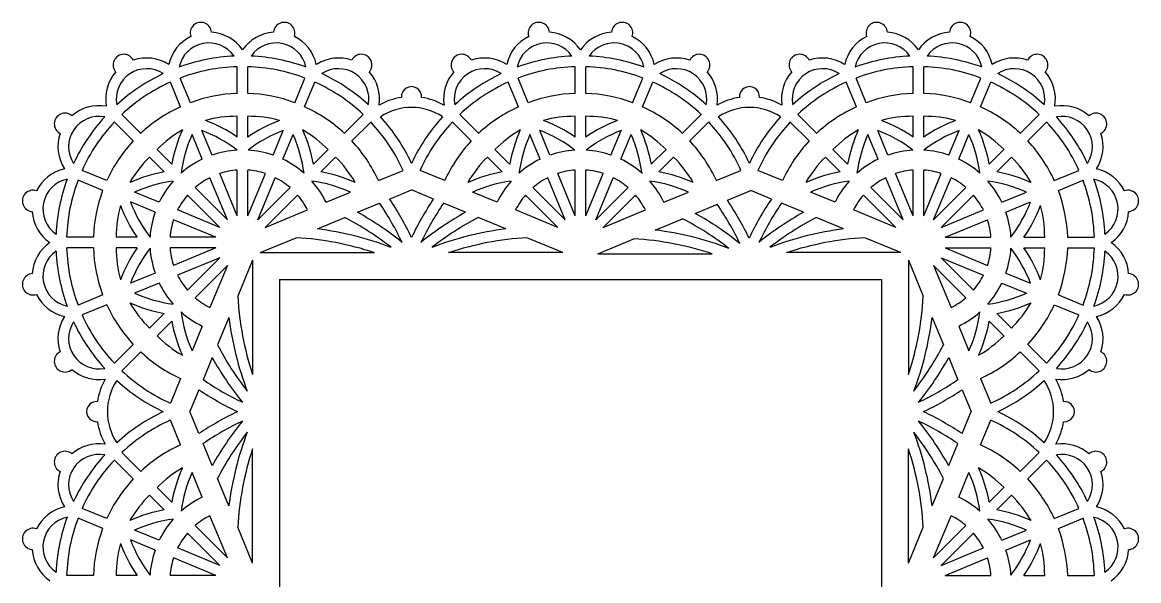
# Model space of a CAD drawing. Extents: x 157 to 457, y 64 to 252.
# Drawn here: x 269 to 457.4, y 157.9 to 252.1 of the extents above; entities that cross this region are included whole.
import ezdxf

# ---------------------------------------------------------------- set-up
doc = ezdxf.new("R2010")
doc.units = 0
doc.layers.get('0').update_dxf_attribs({"linetype": 'CONTINUOUS'})

msp = doc.modelspace()

# ---------------------------------------------------------------- linework, layer by layer
for p, q in [((305.23, 240.08), (305.23, 244.58)), ((307.03, 240.08), (307.03, 244.58)), ((362.26, 240.08), (362.26, 244.58)), ((364.06, 240.08), (364.06, 244.58)), ((419.29, 240.08), (419.29, 244.58)), ((421.09, 240.08), (421.09, 244.58)), ((295.66, 237.82), (293.94, 241.98)), ((297.32, 238.51), (295.6, 242.67)), ((314.93, 238.51), (316.65, 242.67)), ((316.6, 237.82), (318.32, 241.98)), ((352.69, 237.82), (350.97, 241.98)), ((354.35, 238.51), (352.63, 242.67)), ((371.96, 238.51), (373.69, 242.67)), ((373.63, 237.82), (375.35, 241.98)), ((409.72, 237.82), (408, 241.98)), ((411.38, 238.51), (409.66, 242.67)), ((428.99, 238.51), (430.72, 242.67)), ((430.66, 237.82), (432.38, 241.98)), ((288.96, 233.34), (285.78, 236.53)), ((305.23, 232.71), (305.23, 236.21)), ((307.03, 232.71), (307.03, 236.21)), ((323.3, 233.34), (326.48, 236.53)), ((345.99, 233.34), (342.81, 236.53)), ((362.26, 232.71), (362.26, 236.21)), ((364.06, 232.71), (364.06, 236.21)), ((380.33, 233.34), (383.51, 236.53)), ((403.02, 233.34), (399.84, 236.53)), ((419.29, 232.71), (419.29, 236.21)), ((421.09, 232.71), (421.09, 236.21)), ((437.36, 233.34), (440.54, 236.53)), ((287.68, 232.07), (284.5, 235.25)), ((300.98, 229.67), (299.26, 233.83)), ((311.27, 229.67), (312.99, 233.83)), ((324.57, 232.07), (327.75, 235.25)), ((344.72, 232.07), (341.53, 235.25)), ((358.01, 229.67), (356.29, 233.83)), ((368.3, 229.67), (370.02, 233.83)), ((381.6, 232.07), (384.78, 235.25)), ((401.75, 232.07), (398.56, 235.25)), ((415.04, 229.67), (413.32, 233.83)), ((425.33, 229.67), (427.05, 233.83)), ((438.63, 232.07), (441.81, 235.25)), ((299.32, 228.98), (297.6, 233.14)), ((312.93, 228.98), (314.66, 233.14)), ((356.35, 228.98), (354.63, 233.14)), ((369.97, 228.98), (371.69, 233.14)), ((413.38, 228.98), (411.66, 233.14)), ((427, 228.98), (428.72, 233.14)), ((294.17, 228.13), (291.69, 230.61)), ((318.08, 228.13), (320.56, 230.61)), ((351.2, 228.13), (348.72, 230.61)), ((375.11, 228.13), (377.59, 230.61)), ((408.23, 228.13), (405.75, 230.61)), ((432.14, 228.13), (434.62, 230.61)), ((292.9, 226.86), (290.42, 229.34)), ((319.35, 226.86), (321.83, 229.34)), ((349.93, 226.86), (347.45, 229.34)), ((376.39, 226.86), (378.86, 229.34)), ((406.96, 226.86), (404.48, 229.34)), ((433.42, 226.86), (435.89, 229.34)), ((283.21, 225.37), (279.05, 227.09)), ((305.23, 219.43), (302.28, 226.55)), ((305.23, 219.43), (305.23, 227.14)), ((307.03, 219.43), (307.03, 227.14)), ((307.03, 219.43), (309.98, 226.55)), ((329.05, 225.37), (333.21, 227.09)), ((340.24, 225.37), (336.08, 227.09)), ((362.26, 219.43), (359.31, 226.55)), ((362.26, 219.43), (362.26, 227.14)), ((364.06, 219.43), (364.06, 227.14)), ((364.06, 219.43), (367.01, 226.55)), ((386.08, 225.37), (390.24, 227.09)), ((397.27, 225.37), (393.11, 227.09)), ((419.29, 219.43), (416.34, 226.55)), ((419.29, 219.43), (419.29, 227.14)), ((421.09, 219.43), (421.09, 227.14)), ((421.09, 219.43), (424.04, 226.55)), ((443.11, 225.37), (447.27, 227.09)), ((282.52, 223.71), (278.36, 225.43)), ((303.56, 218.74), (298.11, 224.19)), ((303.56, 218.74), (300.61, 225.86)), ((308.69, 218.74), (311.64, 225.86)), ((308.69, 218.74), (314.14, 224.19)), ((360.59, 218.74), (355.14, 224.19)), ((360.59, 218.74), (357.64, 225.86)), ((365.72, 218.74), (368.67, 225.86)), ((365.72, 218.74), (371.18, 224.19)), ((417.63, 218.74), (412.17, 224.19)), ((417.63, 218.74), (414.67, 225.86)), ((422.75, 218.74), (425.7, 225.86)), ((422.75, 218.74), (428.21, 224.19)), ((443.8, 223.71), (447.96, 225.43)), ((292.05, 221.71), (287.89, 223.43)), ((302.29, 217.47), (296.84, 222.92)), ((309.96, 217.47), (315.42, 222.92)), ((320.21, 221.71), (324.36, 223.43)), ((330.94, 222.26), (334.64, 223.79)), ((338.34, 222.26), (334.64, 223.79)), ((349.08, 221.71), (344.92, 223.43)), ((359.32, 217.47), (353.87, 222.92)), ((366.99, 217.47), (372.45, 222.92)), ((377.24, 221.71), (381.4, 223.43)), ((387.94, 222.07), (391.88, 223.7)), ((395.37, 222.26), (391.88, 223.7)), ((406.11, 221.71), (401.95, 223.43)), ((416.35, 217.47), (410.9, 222.92)), ((424.02, 217.47), (429.48, 222.92)), ((434.27, 221.71), (438.43, 223.43)), ((291.36, 220.05), (287.2, 221.77)), ((325.53, 220.02), (329.25, 221.56)), ((343.75, 220.02), (340.04, 221.56)), ((382.53, 219.83), (386.25, 221.37)), ((400.78, 220.02), (397.07, 221.56)), ((434.96, 220.05), (439.11, 221.77)), ((301.6, 215.8), (294.48, 218.75)), ((302.29, 217.47), (295.17, 220.42)), ((309.96, 217.47), (317.09, 220.42)), ((318.76, 217.21), (323.39, 219.13)), ((350.53, 217.21), (345.9, 219.13)), ((359.32, 217.47), (352.2, 220.42)), ((366.99, 217.47), (374.12, 220.42)), ((375.76, 217.03), (380.39, 218.94)), ((407.56, 217.21), (402.93, 219.13)), ((416.35, 217.47), (409.23, 220.42)), ((424.02, 217.47), (431.15, 220.42)), ((424.71, 215.8), (431.84, 218.75)), ((280.95, 215.8), (276.45, 215.8)), ((288.32, 215.8), (284.82, 215.8)), ((301.6, 215.8), (293.89, 215.8)), ((309.09, 213.21), (315.16, 215.72)), ((360.19, 213.21), (354.12, 215.72)), ((366.09, 213.02), (372.16, 215.54)), ((417.22, 213.21), (411.15, 215.72)), ((424.71, 215.8), (432.43, 215.8)), ((437.99, 215.8), (441.5, 215.8)), ((445.37, 215.8), (449.87, 215.8)), ((280.95, 214), (276.45, 214)), ((288.32, 214), (284.82, 214)), ((301.6, 214), (293.89, 214)), ((301.6, 214), (294.48, 211.05)), ((309.09, 213.21), (328.38, 213.21)), ((360.19, 213.21), (340.9, 213.21)), ((366.09, 213.02), (385.38, 213.02)), ((417.22, 213.21), (397.93, 213.21)), ((424.71, 214), (431.84, 211.05)), ((424.71, 214), (432.43, 214)), ((437.99, 214), (441.5, 214)), ((445.37, 214), (449.87, 214)), ((302.29, 212.34), (295.17, 209.39)), ((302.29, 212.34), (296.84, 206.88)), ((303.56, 211.07), (298.11, 205.61)), ((303.56, 211.07), (300.61, 203.94)), ((307.82, 211.94), (305.31, 205.87)), ((307.82, 211.94), (307.82, 192.65)), ((418.49, 211.94), (418.49, 192.65)), ((418.49, 211.94), (421.01, 205.87)), ((422.75, 211.07), (428.21, 205.61)), ((422.75, 211.07), (425.7, 203.94)), ((424.02, 212.34), (431.15, 209.39)), ((424.02, 212.34), (429.48, 206.88)), ((291.36, 209.76), (287.2, 208.04)), ((434.96, 209.76), (439.11, 208.04)), ((292.05, 208.09), (287.89, 206.37)), ((312.34, 208.69), (413.98, 208.69)), ((312.34, 208.69), (312.34, 107.05)), ((413.98, 208.69), (413.98, 107.05)), ((434.27, 208.09), (438.43, 206.37)), ((282.52, 206.1), (278.36, 204.37)), ((443.8, 206.1), (447.96, 204.37)), ((283.21, 204.43), (279.05, 202.71)), ((443.11, 204.43), (447.27, 202.71)), ((292.9, 202.95), (290.42, 200.47)), ((294.17, 201.67), (291.69, 199.2)), ((303.82, 202.27), (301.9, 197.64)), ((422.5, 202.27), (424.41, 197.64)), ((432.14, 201.67), (434.62, 199.2)), ((433.42, 202.95), (435.89, 200.47)), ((299.32, 200.82), (297.6, 196.66)), ((427, 200.82), (428.72, 196.66)), ((287.68, 197.73), (284.5, 194.55)), ((288.96, 196.46), (285.78, 193.28)), ((437.36, 196.46), (440.54, 193.28)), ((438.63, 197.73), (441.81, 194.55)), ((301.01, 195.5), (299.47, 191.78)), ((425.3, 195.5), (426.84, 191.78)), ((295.66, 191.98), (293.94, 187.82)), ((430.66, 191.98), (432.38, 187.82)), ((298.77, 190.09), (297.24, 186.39)), ((427.54, 190.09), (429.08, 186.39)), ((295.66, 180.79), (293.94, 184.95)), ((298.77, 182.69), (297.24, 186.39)), ((427.54, 182.69), (429.08, 186.39)), ((430.66, 180.79), (432.38, 184.95)), ((301.01, 177.28), (299.47, 180.99)), ((425.3, 177.28), (426.84, 180.99)), ((288.96, 176.31), (285.78, 179.5)), ((307.82, 160.84), (307.82, 180.13)), ((418.49, 160.84), (418.49, 180.13)), ((437.36, 176.31), (440.54, 179.5)), ((287.68, 175.04), (284.5, 178.22)), ((438.63, 175.04), (441.81, 178.22)), ((299.32, 171.95), (297.6, 176.11)), ((427, 171.95), (428.72, 176.11)), ((294.17, 171.1), (291.69, 173.58)), ((303.82, 170.5), (301.9, 175.13)), ((422.5, 170.5), (424.41, 175.13)), ((432.14, 171.1), (434.62, 173.58)), ((292.9, 169.83), (290.42, 172.31)), ((433.42, 169.83), (435.89, 172.31)), ((283.21, 168.34), (279.05, 170.06)), ((443.11, 168.34), (447.27, 170.06)), ((282.52, 166.68), (278.36, 168.4)), ((303.56, 161.71), (300.61, 168.83)), ((422.75, 161.71), (425.7, 168.83)), ((443.8, 166.68), (447.96, 168.4)), ((292.05, 164.68), (287.89, 166.4)), ((302.29, 160.43), (296.84, 165.89)), ((303.56, 161.71), (298.11, 167.16)), ((307.82, 160.84), (305.31, 166.91)), ((418.49, 160.84), (421.01, 166.91)), ((422.75, 161.71), (428.21, 167.16)), ((424.02, 160.43), (429.48, 165.89)), ((434.27, 164.68), (438.43, 166.4)), ((291.36, 163.02), (287.2, 164.74)), ((434.96, 163.02), (439.11, 164.74)), ((302.29, 160.43), (295.17, 163.39)), ((424.02, 160.43), (431.15, 163.39)), ((301.6, 158.77), (294.48, 161.72)), ((424.71, 158.77), (431.84, 161.72)), ((280.95, 158.77), (276.45, 158.77)), ((288.32, 158.77), (284.82, 158.77)), ((301.6, 158.77), (293.89, 158.77)), ((424.71, 158.77), (432.43, 158.77)), ((437.99, 158.77), (441.5, 158.77)), ((445.37, 158.77), (449.87, 158.77))]:
    msp.add_line(p, q)
for centre, radius, start, end in [((299.09, 250.27), 1.8, 3.7921, 198.7079), ((313.16, 250.27), 1.8, 341.2921, 176.2079), ((356.12, 250.27), 1.8, 3.7921, 198.7079), ((370.19, 250.27), 1.8, 341.2921, 176.2079), ((413.15, 250.27), 1.8, 3.7921, 198.7079), ((427.22, 250.27), 1.8, 341.2921, 176.2079), ((300.45, 243.47), 6.93, 116.1658, 167.5311), ((300.45, 243.47), 6.93, 34.9689, 86.3342), ((311.81, 243.47), 6.93, 93.6658, 145.0311), ((311.81, 243.47), 6.93, 12.4689, 63.8342), ((357.48, 243.47), 6.93, 116.1658, 167.5311), ((357.48, 243.47), 6.93, 34.9689, 86.3342), ((368.84, 243.47), 6.93, 93.6658, 145.0311), ((368.84, 243.47), 6.93, 12.4689, 63.8342), ((414.51, 243.47), 6.93, 116.1658, 167.5311), ((414.51, 243.47), 6.93, 34.9689, 86.3342), ((425.87, 243.47), 6.93, 93.6658, 145.0311), ((425.87, 243.47), 6.93, 12.4689, 63.8342), ((300.45, 243.47), 5.13, 34.3548, 168.1452), ((311.81, 243.47), 5.13, 11.8548, 145.6452), ((357.48, 243.47), 5.13, 34.3548, 168.1452), ((368.84, 243.47), 5.13, 11.8548, 145.6452), ((414.51, 243.47), 5.13, 34.3548, 168.1452), ((425.87, 243.47), 5.13, 11.8548, 145.6452), ((286.09, 244.88), 1.8, 26.2921, 221.2079), ((289.95, 239.12), 6.93, 57.4689, 108.8342), ((306.13, 214.9), 31.5, 92.6273, 109.8727), ((306.13, 214.9), 31.5, 70.1273, 87.3727), ((322.31, 239.12), 6.93, 71.1658, 122.5311), ((326.16, 244.88), 1.8, 318.7921, 153.7079), ((343.12, 244.88), 1.8, 26.2921, 221.2079), ((346.98, 239.12), 6.93, 57.4689, 108.8342), ((363.16, 214.9), 31.5, 92.6273, 109.8727), ((363.16, 214.9), 31.5, 70.1273, 87.3727), ((379.34, 239.12), 6.93, 71.1658, 122.5311), ((383.19, 244.88), 1.8, 318.7921, 153.7079), ((400.15, 244.88), 1.8, 26.2921, 221.2079), ((404.01, 239.12), 6.93, 57.4689, 108.8342), ((420.19, 214.9), 31.5, 92.6273, 109.8727), ((420.19, 214.9), 31.5, 70.1273, 87.3727), ((436.37, 239.12), 6.93, 71.1658, 122.5311), ((440.22, 244.88), 1.8, 318.7921, 153.7079), ((289.95, 239.12), 6.93, 138.6658, 190.0311), ((289.95, 239.12), 5.13, 56.8548, 190.6452), ((306.13, 214.9), 31.5, 115.1273, 132.3727), ((306.13, 214.9), 29.7, 91.7367, 110.7633), ((306.13, 214.9), 29.7, 69.2367, 88.2633), ((322.31, 239.12), 5.13, 349.3548, 123.1452), ((306.13, 214.9), 31.5, 47.6273, 64.8727), ((322.31, 239.12), 6.93, 351.5237, 41.3342), ((346.98, 239.12), 6.93, 138.6658, 188.4763), ((346.98, 239.12), 5.13, 56.8548, 190.6452), ((363.16, 214.9), 31.5, 115.1273, 132.3727), ((363.16, 214.9), 29.7, 91.7367, 110.7633), ((363.16, 214.9), 29.7, 69.2367, 88.2633), ((379.34, 239.12), 5.13, 349.3548, 123.1452), ((363.16, 214.9), 31.5, 47.6273, 64.8727), ((379.34, 239.12), 6.93, 351.5237, 41.3342), ((404.01, 239.12), 6.93, 138.6658, 188.4763), ((404.01, 239.12), 5.13, 56.8548, 190.6452), ((420.19, 214.9), 31.5, 115.1273, 132.3727), ((420.19, 214.9), 29.7, 91.7367, 110.7633), ((420.19, 214.9), 29.7, 69.2367, 88.2633), ((436.37, 239.12), 5.13, 349.3548, 123.1452), ((420.19, 214.9), 31.5, 47.6273, 64.8727), ((436.37, 239.12), 6.93, 349.9689, 41.3342), ((306.13, 214.9), 29.7, 114.2367, 133.2633), ((306.13, 214.9), 29.7, 46.7367, 65.7633), ((334.64, 239.52), 1.7, 355.6646, 184.3354), ((363.16, 214.9), 29.7, 114.2367, 133.2633), ((363.16, 214.9), 29.7, 46.7367, 65.7633), ((391.67, 239.52), 1.7, 355.6646, 184.3354), ((420.19, 214.9), 29.7, 114.2367, 133.2633), ((420.19, 214.9), 29.7, 46.7367, 65.7633), ((306.13, 214.9), 25.2, 92.0469, 110.4531), ((306.13, 214.9), 25.2, 69.5469, 87.9531), ((334.64, 228.28), 11.24, 98.6708, 119.1444), ((334.64, 228.28), 11.24, 60.8556, 81.3292), ((363.16, 214.9), 25.2, 92.0469, 110.4531), ((363.16, 214.9), 25.2, 69.5469, 87.9531), ((391.67, 228.28), 11.24, 98.6708, 119.1444), ((391.67, 228.28), 11.24, 60.8556, 81.3292), ((420.19, 214.9), 25.2, 92.0469, 110.4531), ((420.19, 214.9), 25.2, 69.5469, 87.9531), ((281.91, 231.08), 6.93, 79.9689, 131.3342), ((306.13, 214.9), 25.2, 114.5469, 132.9531), ((306.13, 214.9), 25.2, 47.0469, 65.4531), ((334.64, 228.28), 9.44, 56.25, 123.75), ((363.16, 214.9), 25.2, 114.5469, 132.9531), ((363.16, 214.9), 25.2, 47.0469, 65.4531), ((391.67, 228.28), 9.44, 56.25, 123.75), ((420.19, 214.9), 25.2, 114.5469, 132.9531), ((420.19, 214.9), 25.2, 47.0469, 65.4531), ((444.41, 231.08), 6.93, 48.6658, 100.0311), ((276.15, 234.94), 1.8, 48.7921, 243.7079), ((281.91, 231.08), 5.13, 79.3548, 213.1452), ((306.13, 214.9), 31.5, 137.6273, 154.8727), ((305.3, 214.56), 21.66, 90.1812, 104.5129), ((290.41, 211.01), 26.28, 55.6734, 68.9005), ((306.96, 214.56), 21.66, 75.4871, 89.8188), ((321.85, 211.01), 26.28, 111.0995, 124.3266), ((306.13, 214.9), 31.5, 25.1273, 42.3727), ((363.16, 214.9), 31.5, 137.6273, 154.8727), ((362.33, 214.56), 21.66, 90.1812, 104.5129), ((347.44, 211.01), 26.28, 55.6734, 68.9005), ((363.99, 214.56), 21.66, 75.4871, 89.8188), ((378.88, 211.01), 26.28, 111.0995, 124.3266), ((363.16, 214.9), 31.5, 25.1273, 42.3727), ((420.19, 214.9), 31.5, 137.6273, 154.8727), ((419.36, 214.56), 21.66, 90.1812, 104.5129), ((404.47, 211.01), 26.28, 55.6734, 68.9005), ((421.02, 214.56), 21.66, 75.4871, 89.8188), ((435.91, 211.01), 26.28, 111.0995, 124.3266), ((444.41, 231.08), 5.13, 326.8548, 100.6452), ((420.19, 214.9), 31.5, 25.1273, 42.3727), ((450.17, 234.94), 1.8, 296.2921, 131.2079), ((306.13, 214.9), 29.7, 136.7367, 155.7633), ((306.96, 215.25), 21.66, 120.4871, 134.8188), ((320, 223.26), 26.28, 156.0995, 169.3266), ((290.41, 211.01), 24.48, 52.8031, 68.7967), ((321.85, 211.01), 24.48, 111.2033, 127.1969), ((305.3, 215.25), 21.66, 45.1812, 59.5129), ((292.26, 223.26), 26.28, 10.6734, 23.9005), ((306.13, 214.9), 29.7, 24.2367, 43.2633), ((363.16, 214.9), 29.7, 136.7367, 155.7633), ((363.99, 215.25), 21.66, 120.4871, 134.8188), ((377.03, 223.26), 26.28, 156.0995, 169.3266), ((347.44, 211.01), 24.48, 52.8413, 68.7967), ((378.88, 211.01), 24.48, 111.1376, 127.1587), ((349.29, 223.26), 26.28, 10.6734, 23.9005), ((362.33, 215.25), 21.66, 45.1812, 59.5129), ((363.16, 214.9), 29.7, 24.2367, 43.2633), ((420.19, 214.9), 29.7, 136.7367, 155.7633), ((421.02, 215.25), 21.66, 120.4871, 134.8188), ((434.06, 223.26), 26.28, 156.0995, 169.3266), ((404.47, 211.01), 24.48, 52.8031, 68.7967), ((435.91, 211.01), 24.48, 111.2033, 127.1969), ((419.36, 215.25), 21.66, 45.1812, 59.5129), ((406.32, 223.26), 26.28, 10.6734, 23.9005), ((420.19, 214.9), 29.7, 24.2367, 43.2633), ((281.91, 231.08), 6.93, 161.1658, 212.5311), ((306.13, 214.9), 25.2, 137.0469, 155.4531), ((320, 223.26), 24.48, 156.2033, 172.1587), ((292.26, 223.26), 24.48, 7.8413, 23.7967), ((306.13, 214.9), 25.2, 24.5469, 42.9531), ((363.16, 214.9), 25.2, 137.0469, 155.4531), ((377.03, 223.26), 24.48, 156.2033, 172.1587), ((349.29, 223.26), 24.48, 7.8031, 23.7967), ((363.16, 214.9), 25.2, 24.5469, 42.9531), ((420.19, 214.9), 25.2, 137.0469, 155.4531), ((434.06, 223.26), 24.48, 156.2033, 172.1587), ((406.32, 223.26), 24.48, 7.8413, 23.7967), ((420.19, 214.9), 25.2, 24.5469, 42.9531), ((444.41, 231.08), 6.93, 327.4689, 18.8342), ((306.13, 214.9), 15.64, 93.42, 109.2013), ((306.13, 214.9), 15.64, 70.7987, 86.58), ((363.16, 214.9), 15.64, 93.42, 109.2013), ((363.16, 214.9), 15.64, 70.7987, 86.58), ((420.19, 214.9), 15.64, 93.42, 109.2013), ((420.19, 214.9), 15.64, 70.7987, 86.58), ((305.78, 214.07), 21.66, 135.1812, 149.5129), ((306.13, 214.9), 15.64, 115.7987, 131.58), ((306.13, 214.9), 15.64, 48.42, 64.2013), ((306.47, 214.07), 21.66, 30.4871, 44.8188), ((362.81, 214.07), 21.66, 135.1812, 149.5129), ((363.16, 214.9), 15.64, 115.7987, 131.58), ((363.16, 214.9), 15.64, 48.42, 64.2013), ((363.5, 214.07), 21.66, 30.4871, 44.8188), ((419.84, 214.07), 21.66, 135.1812, 149.5129), ((420.19, 214.9), 15.64, 115.7987, 131.58), ((420.19, 214.9), 15.64, 48.42, 64.2013), ((420.53, 214.07), 21.66, 30.4871, 44.8188), ((277.56, 220.58), 6.93, 102.4689, 153.8342), ((297.77, 201.03), 26.28, 100.6734, 113.9005), ((306.13, 214.9), 12.27, 94.206, 108.294), ((306.13, 214.9), 12.27, 71.706, 85.794), ((314.49, 201.03), 26.28, 66.0995, 79.3266), ((354.8, 201.03), 26.28, 100.6734, 113.9005), ((363.16, 214.9), 12.27, 94.206, 108.294), ((363.16, 214.9), 12.27, 71.706, 85.794), ((371.52, 201.03), 26.28, 66.0995, 79.3266), ((411.83, 201.03), 26.28, 100.6734, 113.9005), ((420.19, 214.9), 12.27, 94.206, 108.294), ((420.19, 214.9), 12.27, 71.706, 85.794), ((428.55, 201.03), 26.28, 66.0995, 79.3266), ((448.75, 220.58), 6.93, 26.1658, 77.5311), ((277.56, 220.58), 5.13, 101.8548, 235.6452), ((306.13, 214.9), 31.5, 160.1273, 177.3727), ((306.13, 214.9), 29.7, 159.2367, 178.2633), ((297.77, 201.03), 24.48, 97.8413, 113.7967), ((306.13, 214.9), 15.64, 138.42, 154.2013), ((306.13, 214.9), 12.27, 116.706, 130.794), ((306.13, 214.9), 12.27, 49.206, 63.294), ((314.49, 201.03), 24.48, 66.2033, 82.1587), ((306.13, 214.9), 15.64, 25.7987, 41.58), ((354.8, 201.03), 24.48, 97.8413, 113.7967), ((363.16, 214.9), 15.64, 138.42, 154.2013), ((363.16, 214.9), 12.27, 116.706, 130.794), ((363.16, 214.9), 12.27, 49.206, 63.294), ((363.16, 214.9), 15.64, 25.7987, 41.58), ((371.52, 201.03), 24.48, 66.2033, 82.1587), ((411.83, 201.03), 24.48, 97.8413, 113.7967), ((420.19, 214.9), 15.64, 138.42, 154.2013), ((420.19, 214.9), 12.27, 116.706, 130.794), ((420.19, 214.9), 12.27, 49.206, 63.294), ((428.55, 201.03), 24.48, 66.2033, 82.1587), ((420.19, 214.9), 15.64, 25.7987, 41.58), ((420.19, 214.9), 29.7, 1.7367, 20.7633), ((420.19, 214.9), 31.5, 2.6273, 19.8727), ((448.75, 220.58), 5.13, 304.3548, 78.1452), ((270.76, 221.94), 1.8, 71.2921, 266.2079), ((306.13, 214.9), 25.2, 159.5469, 177.9531), ((306.13, 214.9), 12.27, 139.206, 153.294), ((306.13, 214.9), 12.27, 26.706, 40.794), ((363.16, 214.9), 12.27, 139.206, 153.294), ((363.16, 214.9), 12.27, 26.706, 40.794), ((420.19, 214.9), 12.27, 139.206, 153.294), ((420.19, 214.9), 12.27, 26.706, 40.794), ((420.19, 214.9), 25.2, 2.0469, 20.4531), ((455.55, 221.94), 1.8, 273.7921, 108.7079), ((306.47, 215.73), 21.66, 165.4871, 179.8188), ((310.02, 230.62), 26.28, 201.0995, 214.3266), ((310.02, 230.62), 24.48, 201.2033, 217.1587), ((287.48, 193.15), 50.51, 25.5528, 34.2214), ((287.48, 193.15), 52.31, 25.6339, 33.8127), ((381.81, 193.15), 52.31, 146.1873, 154.3661), ((381.81, 193.15), 50.51, 145.7786, 154.4472), ((344.48, 192.96), 50.51, 25.5528, 34.2214), ((344.48, 192.96), 52.31, 25.7081, 33.8127), ((438.84, 193.15), 52.31, 146.1873, 154.5174), ((438.84, 193.15), 50.51, 145.7786, 154.4472), ((416.29, 230.62), 24.48, 322.8413, 338.7967), ((416.29, 230.62), 26.28, 325.6734, 338.9005), ((419.84, 215.73), 21.66, 0.1812, 14.5129), ((277.56, 220.58), 6.93, 183.6658, 235.0311), ((306.13, 214.9), 15.64, 160.7987, 176.58), ((306.13, 214.9), 12.27, 161.706, 175.794), ((300.11, 174.3), 50.51, 52.0172, 62.5622), ((300.11, 174.3), 52.31, 50.9723, 60.9238), ((369.18, 174.3), 52.31, 119.0762, 129.0277), ((369.18, 174.3), 50.51, 117.4378, 127.9828), ((357.11, 174.11), 50.51, 52.0172, 62.5622), ((357.11, 174.11), 52.31, 50.9723, 60.9238), ((426.21, 174.3), 52.31, 119.0762, 129.0277), ((426.21, 174.3), 50.51, 117.4378, 127.9828), ((420.19, 214.9), 12.27, 4.206, 18.294), ((420.19, 214.9), 15.64, 3.42, 19.2013), ((448.75, 220.58), 6.93, 304.9689, 356.3342), ((312.42, 165.28), 52.31, 68.9658, 83.0405), ((356.87, 165.28), 52.31, 96.9595, 111.0342), ((369.42, 165.1), 52.31, 68.9658, 83.0405), ((413.9, 165.28), 52.31, 96.9595, 111.0342), ((277.56, 209.22), 6.93, 124.9689, 176.3342), ((312.42, 165.28), 50.51, 71.5776, 86.8865), ((356.87, 165.28), 50.51, 93.1135, 108.4224), ((369.42, 165.1), 50.51, 71.5776, 86.8865), ((413.9, 165.28), 50.51, 93.1135, 108.4224), ((448.75, 209.22), 6.93, 3.6658, 55.0311), ((277.56, 209.22), 5.13, 124.3548, 258.1452), ((306.13, 214.9), 31.5, 182.6273, 199.8727), ((306.13, 214.9), 29.7, 181.7367, 200.7633), ((306.13, 214.9), 25.2, 182.0469, 200.4531), ((306.47, 214.07), 21.66, 180.1812, 194.5129), ((310.02, 199.18), 26.28, 145.6734, 158.9005), ((310.02, 199.18), 24.48, 142.8413, 158.7967), ((306.13, 214.9), 15.64, 183.42, 199.2013), ((306.13, 214.9), 12.27, 184.206, 198.294), ((420.19, 214.9), 12.27, 341.706, 355.794), ((420.19, 214.9), 15.64, 340.7987, 356.58), ((416.29, 199.18), 24.48, 21.2033, 37.1587), ((416.29, 199.18), 26.28, 21.0995, 34.3266), ((419.84, 214.07), 21.66, 345.4871, 359.8188), ((420.19, 214.9), 25.2, 339.5469, 357.9531), ((420.19, 214.9), 29.7, 339.2367, 358.2633), ((448.75, 209.22), 5.13, 281.8548, 55.6452), ((420.19, 214.9), 31.5, 340.1273, 357.3727), ((270.76, 207.87), 1.8, 93.7921, 288.7079), ((306.13, 214.9), 12.27, 206.706, 220.794), ((420.19, 214.9), 12.27, 319.206, 333.294), ((455.55, 207.87), 1.8, 251.2921, 86.2079), ((306.13, 214.9), 15.64, 205.7987, 221.58), ((420.19, 214.9), 15.64, 318.42, 334.2013), ((277.56, 209.22), 6.93, 206.1658, 257.5311), ((297.77, 228.77), 24.48, 246.2033, 262.1587), ((306.13, 214.9), 12.27, 229.206, 243.294), ((355.75, 208.61), 50.51, 183.1135, 198.4224), ((370.57, 208.61), 50.51, 341.5776, 356.8865), ((420.19, 214.9), 12.27, 296.706, 310.794), ((428.55, 228.77), 24.48, 277.8413, 293.7967), ((448.75, 209.22), 6.93, 282.4689, 333.8342), ((306.13, 214.9), 25.2, 204.5469, 222.9531), ((297.77, 228.77), 26.28, 246.0995, 259.3266), ((305.78, 215.73), 21.66, 210.4871, 224.8188), ((428.55, 228.77), 26.28, 280.6734, 293.9005), ((420.53, 215.73), 21.66, 315.1812, 329.5129), ((420.19, 214.9), 25.2, 317.0469, 335.4531), ((281.91, 198.72), 6.93, 147.4689, 198.8342), ((306.13, 214.9), 29.7, 204.2367, 223.2633), ((320, 206.54), 26.28, 190.6734, 203.9005), ((306.13, 214.9), 15.64, 228.42, 244.2013), ((320, 206.54), 24.48, 187.8413, 203.7967), ((355.75, 208.61), 52.31, 186.9595, 201.0342), ((370.57, 208.61), 52.31, 338.9658, 353.0405), ((420.19, 214.9), 15.64, 295.7987, 311.58), ((406.32, 206.54), 24.48, 336.2033, 352.1587), ((406.32, 206.54), 26.28, 336.0995, 349.3266), ((420.19, 214.9), 29.7, 316.7367, 335.7633), ((444.41, 198.72), 6.93, 341.1658, 32.5311), ((281.91, 198.72), 5.13, 146.8548, 280.6452), ((306.13, 214.9), 31.5, 205.1273, 222.3727), ((420.19, 214.9), 31.5, 317.6273, 334.8727), ((444.41, 198.72), 5.13, 259.3548, 33.1452), ((306.96, 214.56), 21.66, 225.1812, 239.5129), ((419.36, 214.56), 21.66, 300.4871, 314.8188), ((276.15, 194.87), 1.8, 116.2921, 311.2079), ((306.13, 214.9), 25.2, 227.0469, 245.4531), ((346.73, 220.92), 50.51, 207.4378, 217.9828), ((379.58, 220.92), 50.51, 322.0172, 332.5622), ((420.19, 214.9), 25.2, 294.5469, 312.9531), ((450.17, 194.87), 1.8, 228.7921, 63.7079), ((346.73, 220.92), 52.31, 209.0762, 219.0277), ((379.58, 220.92), 52.31, 320.9723, 330.9238), ((281.91, 198.72), 6.93, 228.6658, 278.4763), ((306.13, 214.9), 29.7, 226.7367, 245.7633), ((420.19, 214.9), 29.7, 294.2367, 313.2633), ((444.41, 198.72), 6.93, 261.5237, 311.3342), ((292.75, 186.39), 11.24, 150.8556, 171.3292), ((292.75, 186.39), 9.44, 146.25, 213.75), ((306.13, 214.9), 31.5, 227.6273, 244.8727), ((327.88, 233.55), 50.51, 235.7786, 244.4472), ((398.43, 233.55), 50.51, 295.5528, 304.2214), ((420.19, 214.9), 31.5, 295.1273, 312.3727), ((433.56, 186.39), 9.44, 326.25, 33.75), ((433.56, 186.39), 11.24, 8.6708, 29.1444), ((327.88, 233.55), 52.31, 236.1873, 244.3661), ((398.43, 233.55), 52.31, 295.6339, 303.8127), ((281.51, 186.39), 1.7, 85.6646, 274.3354), ((444.81, 186.39), 1.7, 265.6646, 94.3354), ((292.75, 186.39), 11.24, 188.6708, 209.1444), ((306.13, 157.87), 31.5, 115.1273, 132.3727), ((306.13, 157.87), 29.7, 114.2367, 133.2633), ((327.88, 139.22), 52.31, 115.6339, 123.8127), ((327.88, 139.22), 50.51, 115.5528, 124.2214), ((346.73, 151.85), 52.31, 140.9723, 150.9238), ((379.58, 151.85), 52.31, 29.0762, 39.0277), ((398.43, 139.22), 50.51, 55.7786, 64.4472), ((398.43, 139.22), 52.31, 56.1873, 64.3661), ((420.19, 157.87), 29.7, 46.7367, 65.7633), ((420.19, 157.87), 31.5, 47.6273, 64.8727), ((433.56, 186.39), 11.24, 330.8556, 351.3292), ((346.73, 151.85), 50.51, 142.0172, 152.5622), ((355.75, 164.16), 52.31, 158.9658, 173.0405), ((370.57, 164.16), 52.31, 6.9595, 21.0342), ((379.58, 151.85), 50.51, 27.4378, 37.9828), ((281.91, 174.05), 6.93, 81.5237, 131.3342), ((444.41, 174.05), 6.93, 48.6658, 98.4763), ((276.15, 177.9), 1.8, 48.7921, 243.7079), ((281.91, 174.05), 5.13, 79.3548, 213.1452), ((306.13, 157.87), 31.5, 137.6273, 154.8727), ((306.13, 157.87), 25.2, 114.5469, 132.9531), ((355.75, 164.16), 50.51, 161.5776, 176.8865), ((370.57, 164.16), 50.51, 3.1135, 18.4224), ((420.19, 157.87), 25.2, 47.0469, 65.4531), ((444.41, 174.05), 5.13, 326.8548, 100.6452), ((420.19, 157.87), 31.5, 25.1273, 42.3727), ((450.17, 177.9), 1.8, 296.2921, 131.2079), ((306.13, 157.87), 29.7, 136.7367, 155.7633), ((420.19, 157.87), 29.7, 24.2367, 43.2633), ((281.91, 174.05), 6.93, 161.1658, 212.5311), ((306.96, 158.22), 21.66, 120.4871, 134.8188), ((320, 166.23), 26.28, 156.0995, 169.3266), ((320, 166.23), 24.48, 156.2033, 172.1587), ((406.32, 166.23), 24.48, 7.8413, 23.7967), ((419.36, 158.22), 21.66, 45.1812, 59.5129), ((406.32, 166.23), 26.28, 10.6734, 23.9005), ((444.41, 174.05), 6.93, 327.4689, 18.8342), ((306.13, 157.87), 25.2, 137.0469, 155.4531), ((420.19, 157.87), 25.2, 24.5469, 42.9531), ((305.78, 157.04), 21.66, 135.1812, 149.5129), ((306.13, 157.87), 15.64, 115.7987, 131.58), ((420.19, 157.87), 15.64, 48.42, 64.2013), ((420.53, 157.04), 21.66, 30.4871, 44.8188), ((277.56, 163.55), 6.93, 102.4689, 153.8342), ((297.77, 144), 26.28, 100.6734, 113.9005), ((428.55, 144), 26.28, 66.0995, 79.3266), ((448.75, 163.55), 6.93, 26.1658, 77.5311), ((277.56, 163.55), 5.13, 101.8548, 235.6452), ((306.13, 157.87), 31.5, 160.1273, 177.3727), ((306.13, 157.87), 29.7, 159.2367, 178.2633), ((297.77, 144), 24.48, 97.8413, 113.7967), ((306.13, 157.87), 15.64, 138.42, 154.2013), ((306.13, 157.87), 12.27, 116.706, 130.794), ((420.19, 157.87), 12.27, 49.206, 63.294), ((428.55, 144), 24.48, 66.2033, 82.1587), ((420.19, 157.87), 15.64, 25.7987, 41.58), ((420.19, 157.87), 29.7, 1.7367, 20.7633), ((448.75, 163.55), 5.13, 304.3548, 78.1452), ((420.19, 157.87), 31.5, 2.6273, 19.8727), ((270.76, 164.91), 1.8, 71.2921, 266.2079), ((306.13, 157.87), 25.2, 159.5469, 177.9531), ((306.13, 157.87), 12.27, 139.206, 153.294), ((420.19, 157.87), 12.27, 26.706, 40.794), ((420.19, 157.87), 25.2, 2.0469, 20.4531), ((455.55, 164.91), 1.8, 273.7921, 108.7079), ((306.47, 158.7), 21.66, 165.4871, 179.8188), ((310.02, 173.59), 26.28, 201.0995, 214.3266), ((310.02, 173.59), 24.48, 201.2033, 217.1587), ((416.29, 173.59), 24.48, 322.8413, 338.7967), ((416.29, 173.59), 26.28, 325.6734, 338.9005), ((419.84, 158.7), 21.66, 0.1812, 14.5129), ((277.56, 163.55), 6.93, 183.6658, 235.0311), ((306.13, 157.87), 15.64, 160.7987, 176.58), ((420.19, 157.87), 15.64, 3.42, 19.2013), ((448.75, 163.55), 6.93, 304.9689, 356.3342), ((306.13, 157.87), 12.27, 161.706, 175.794), ((420.19, 157.87), 12.27, 4.206, 18.294)]:
    msp.add_arc(centre, radius, start, end)

doc.saveas('drawing.dxf')
